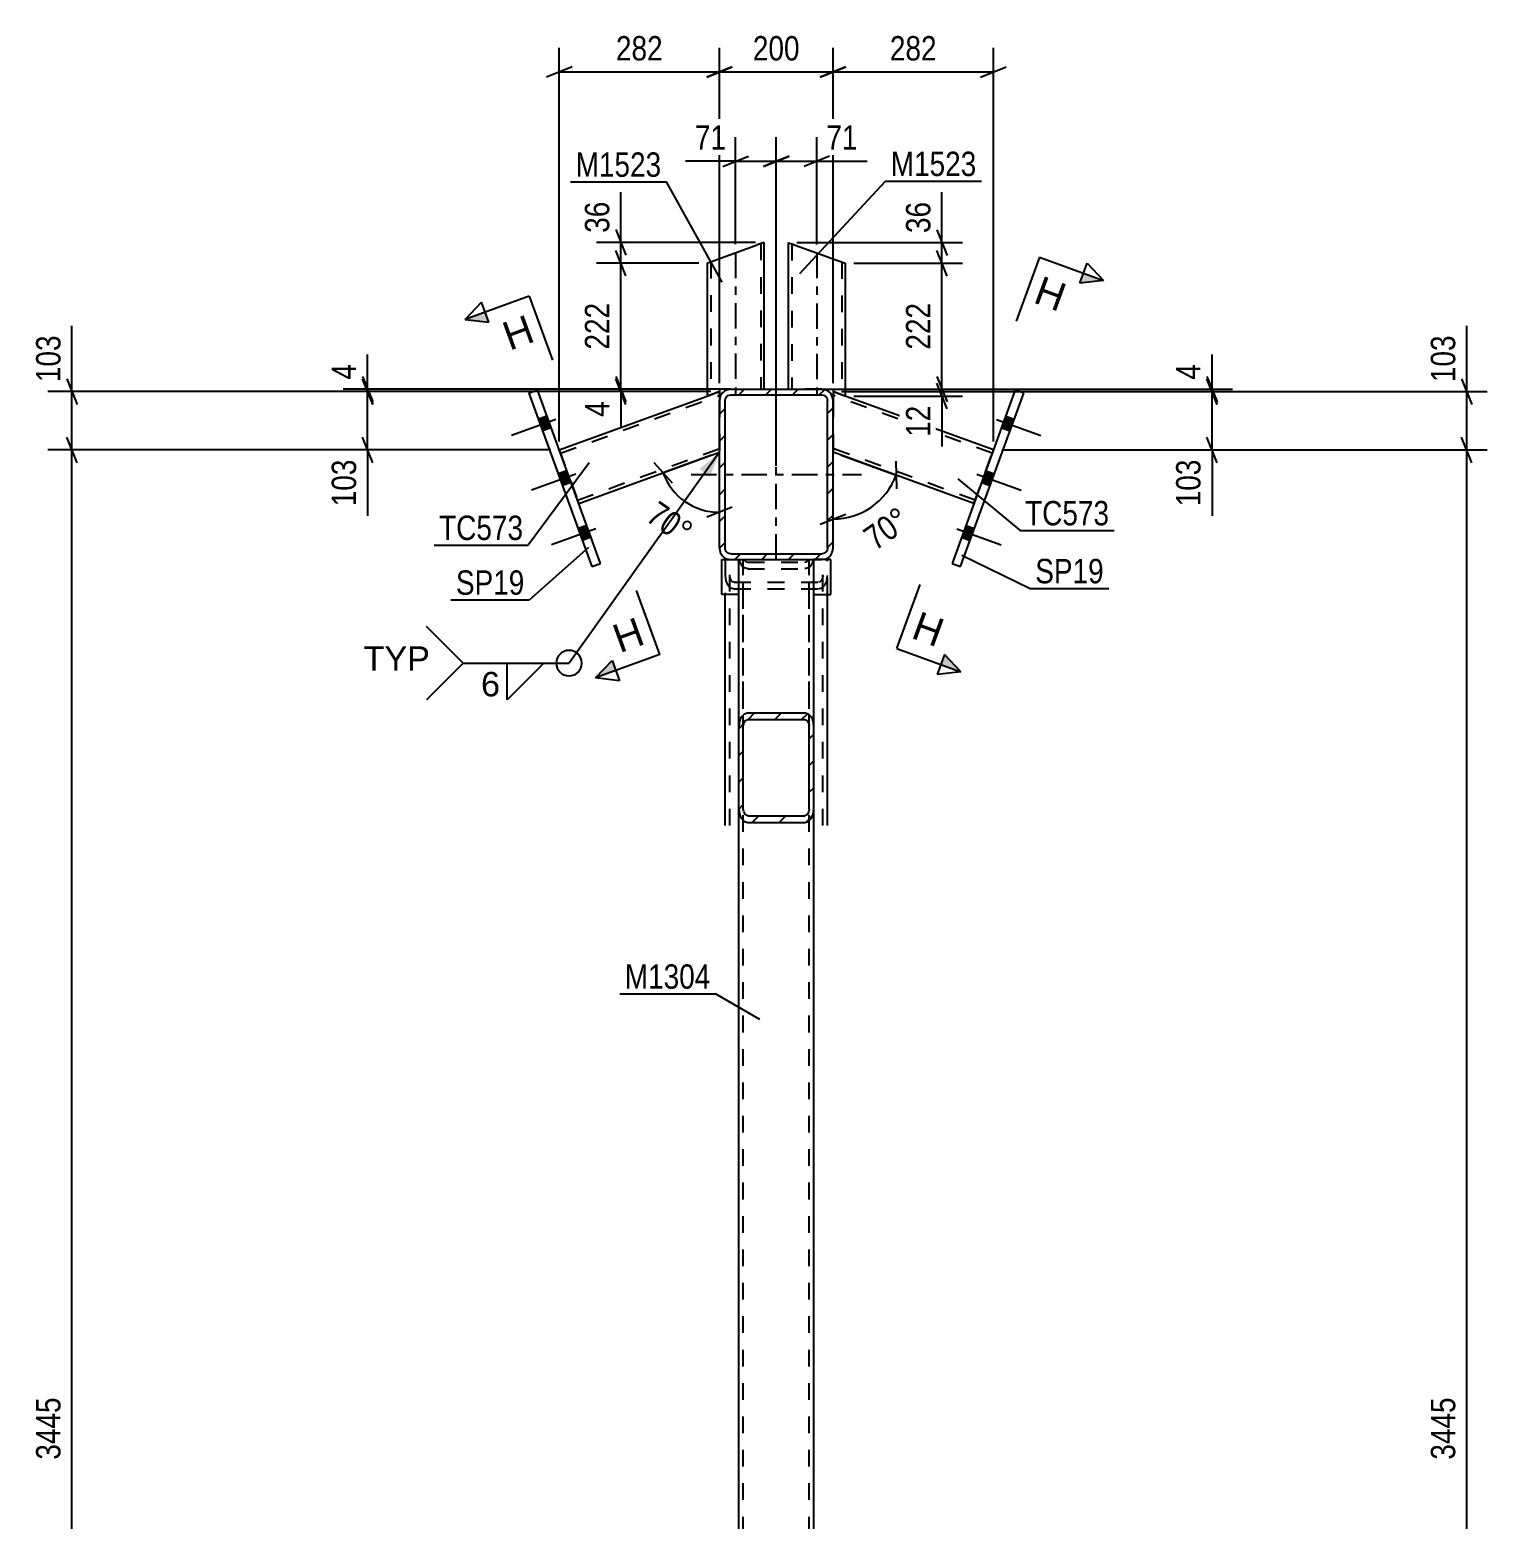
# Model space of a CAD drawing. Header units: millimetres. Extents: x -153 to 1036, y -682 to 159.
# Drawn here: x 112.8 to 283.7, y -507.3 to -332.5 of the extents above; entities that cross this region are included whole.
import ezdxf

# ---------------------------------------------------------------- set-up
doc = ezdxf.new("R2010")
doc.units = ezdxf.units.MM
doc.linetypes.add('DXK_LINE_DOT2', pattern=[3.9198, 1.9599, -1.9599])
doc.linetypes.add('DXK_LINE_DOT3', pattern=[5.9187, 2.979, -0.9799, 0.9799, -0.9799])
doc.styles.add('Arial', font='ARIAL.TTF', dxfattribs={"height": 0.2})
doc.styles.add('Arial Narrow', font='ARIALN.TTF', dxfattribs={"height": 0.2})

# ---------------------------------------------------------------- blocks, each defined once
blk = doc.blocks.new('Part-761548098-20142 - 20077')
at = {"linetype": 'Continuous'}
h = blk.add_hatch(dxfattribs=at)
h.set_pattern_fill('', scale=0.7, style=0, pattern_type=0)
h.set_pattern_definition([(45, (193.6996, -393.3285), (-1.57154, 1.57154), [])])
h.paths.add_polyline_path([(193.7, -376), (193.7, -393.33), (193.8, -393.84), (194.09, -394.27), (194.52, -394.56), (195.03, -394.66), (205.7, -394.66), (206.21, -394.56), (206.64, -394.27), (206.93, -393.84), (207.03, -393.33), (207.03, -376), (206.93, -375.48), (206.64, -375.05), (206.21, -374.76), (205.7, -374.66), (195.03, -374.66), (194.52, -374.76), (194.09, -375.05), (193.8, -375.48)])
h.paths.add_polyline_path([(194.56, -375.52), (194.78, -375.38), (195.03, -375.33), (205.7, -375.33), (205.95, -375.38), (206.17, -375.52), (206.32, -375.74), (206.37, -376), (206.37, -393.33), (206.32, -393.58), (206.17, -393.8), (205.95, -393.94), (205.7, -394), (195.03, -394), (194.78, -393.94), (194.56, -393.8), (194.42, -393.58), (194.37, -393.33), (194.37, -376), (194.42, -375.74)])
at = {"color": 2, "linetype": 'Continuous'}
for p, q in [((193.8, -375.48), (193.7, -376)), ((194.37, -376), (194.42, -375.74)), ((195.03, -374.66), (194.52, -374.76)), ((194.78, -375.38), (195.03, -375.33)), ((195.03, -374.66), (205.7, -374.66)), ((195.03, -375.33), (205.7, -375.33)), ((206.21, -374.76), (205.7, -374.66)), ((205.7, -375.33), (205.95, -375.38)), ((206.32, -375.74), (206.37, -376)), ((207.03, -376), (206.93, -375.48)), ((193.7, -393.33), (193.7, -376)), ((194.37, -393.33), (194.37, -376)), ((206.37, -393.33), (206.37, -376)), ((207.03, -393.33), (207.03, -376)), ((193.7, -393.33), (193.8, -393.84)), ((194.42, -393.58), (194.37, -393.33)), ((194.52, -394.56), (195.03, -394.66)), ((195.03, -394), (194.78, -393.94)), ((195.03, -394), (205.7, -394)), ((195.03, -394.66), (205.7, -394.66)), ((205.95, -393.94), (205.7, -394)), ((205.7, -394.66), (206.21, -394.56)), ((206.37, -393.33), (206.32, -393.58)), ((206.93, -393.84), (207.03, -393.33))]:
    blk.add_line(p, q, dxfattribs=at)
at = {"color": 7, "linetype": 'DXK_LINE_DOT3'}
for p, q in [((200.37, -394.66), (200.37, -374.66)), ((190.37, -384.66), (210.37, -384.66))]:
    blk.add_line(p, q, dxfattribs=at)
at = {"color": 2, "linetype": 'Continuous'}
for centre, radius, start, end in [((195.03, -376), 1.33, 112.5, 157.5), ((195.03, -376), 0.667, 112.5, 157.5), ((205.7, -376), 0.667, 22.5, 67.5), ((205.7, -376), 1.33, 22.5, 67.5), ((195.03, -393.33), 1.33, 202.5, 247.5), ((195.03, -393.33), 0.667, 202.5, 247.5), ((205.7, -393.33), 0.667, 292.5, 337.5), ((205.7, -393.33), 1.33, 292.5, 337.5)]:
    blk.add_arc(centre, radius, start, end, dxfattribs=at)
blk = doc.blocks.new('Part-761548098-20078 - 20077')
at = {"linetype": 'Continuous'}
h = blk.add_hatch(dxfattribs=at)
h.set_pattern_fill('', scale=0.7, style=0, pattern_type=0)
h.set_pattern_definition([(45, (195.9663, -423.9447), (-1.57154, 1.57154), [])])
h.paths.add_polyline_path([(195.97, -414.21), (195.97, -423.94), (196.05, -424.54), (196.28, -425.05), (196.62, -425.38), (197.03, -425.5), (203.7, -425.5), (204.11, -425.38), (204.45, -425.05), (204.69, -424.54), (204.77, -423.94), (204.77, -414.21), (204.69, -413.62), (204.45, -413.11), (204.11, -412.78), (203.7, -412.66), (197.03, -412.66), (196.62, -412.78), (196.28, -413.11), (196.05, -413.62)])
h.paths.add_polyline_path([(196.66, -413.66), (196.83, -413.49), (197.03, -413.43), (203.7, -413.43), (203.9, -413.49), (204.08, -413.66), (204.19, -413.92), (204.23, -414.21), (204.23, -423.94), (204.19, -424.24), (204.08, -424.5), (203.9, -424.66), (203.7, -424.72), (197.03, -424.72), (196.83, -424.66), (196.66, -424.5), (196.54, -424.24), (196.5, -423.94), (196.5, -414.21), (196.54, -413.92)])
at = {"color": 2, "linetype": 'Continuous'}
for p, q in [((195.97, -414.21), (195.97, -394.66)), ((204.77, -414.21), (204.77, -394.66)), ((196.05, -413.62), (195.97, -414.21)), ((195.97, -423.94), (195.97, -414.21)), ((196.5, -414.21), (196.54, -413.92)), ((196.5, -423.94), (196.5, -414.21)), ((197.03, -412.66), (196.62, -412.78)), ((196.83, -413.49), (197.03, -413.43)), ((197.03, -412.66), (203.7, -412.66)), ((197.03, -413.43), (203.7, -413.43)), ((204.11, -412.78), (203.7, -412.66)), ((203.7, -413.43), (203.9, -413.49)), ((204.19, -413.92), (204.23, -414.21)), ((204.23, -423.94), (204.23, -414.21)), ((204.77, -414.21), (204.69, -413.62)), ((204.77, -423.94), (204.77, -414.21)), ((195.97, -423.94), (196.05, -424.54)), ((196.54, -424.24), (196.5, -423.94)), ((197.03, -424.72), (196.83, -424.66)), ((197.03, -424.72), (203.7, -424.72)), ((203.9, -424.66), (203.7, -424.72)), ((204.23, -423.94), (204.19, -424.24)), ((204.69, -424.54), (204.77, -423.94)), ((196.62, -425.38), (197.03, -425.5)), ((197.03, -425.5), (203.7, -425.5)), ((203.7, -425.5), (204.11, -425.38))]:
    blk.add_line(p, q, dxfattribs=at)
at = {"color": 7, "linetype": 'DXK_LINE_DOT2'}
for p, q in [((195.97, -394.66), (204.77, -394.66)), ((196.05, -394.8), (196.03, -394.66)), ((196.5, -423.94), (196.5, -394.66)), ((196.61, -394.66), (196.66, -394.76)), ((196.66, -394.76), (196.83, -394.93)), ((196.83, -394.93), (197.03, -394.98)), ((197.03, -394.98), (203.7, -394.98)), ((203.7, -394.98), (203.9, -394.93)), ((203.9, -394.93), (204.08, -394.76)), ((204.08, -394.76), (204.12, -394.66)), ((204.23, -423.94), (204.23, -394.66)), ((204.7, -394.66), (204.69, -394.8)), ((197.03, -395.76), (196.62, -395.64)), ((197.03, -395.76), (203.7, -395.76)), ((204.11, -395.64), (203.7, -395.76)), ((195.97, -423.94), (195.97, -414.21)), ((204.77, -423.94), (204.77, -414.21))]:
    blk.add_line(p, q, dxfattribs=at)
for centre, start, end in [((197.43, -394.48), 193.2949, 235.5336), ((203.31, -394.48), 304.4664, 346.7051)]:
    blk.add_arc(centre, 1.42, start, end, dxfattribs=at)
at = {"color": 2, "linetype": 'Continuous'}
for centre, radius, start, end in [((197.43, -413.94), 1.42, 124.4664, 166.7051), ((197.23, -414.08), 0.709, 124.4664, 166.7051), ((203.5, -414.08), 0.709, 13.2949, 55.5336), ((203.31, -413.94), 1.42, 13.2949, 55.5336), ((197.43, -424.21), 1.42, 193.2949, 235.5336), ((197.23, -424.08), 0.709, 193.2949, 235.5336), ((203.5, -424.08), 0.709, 304.4664, 346.7051), ((203.31, -424.21), 1.42, 304.4664, 346.7051)]:
    blk.add_arc(centre, radius, start, end, dxfattribs=at)
blk = doc.blocks.new('Part-761548098-20114 - 20077')
at = {"color": 2, "linetype": 'Continuous'}
for p, q in [((171.34, -375.11), (172.34, -374.74)), ((171.34, -375.11), (178.75, -395.47)), ((179.75, -395.1), (172.34, -374.74)), ((178.75, -395.47), (179.75, -395.1))]:
    blk.add_line(p, q, dxfattribs=at)
blk = doc.blocks.new('Part-761548098-20090 - 20077')
at = {"color": 7, "linetype": 'DXK_LINE_DOT2'}
for p, q in [((194.37, -394.66), (206.37, -394.66)), ((194.37, -394.66), (194.37, -398.76)), ((194.9, -425.86), (194.9, -394.66)), ((205.83, -425.86), (205.83, -394.66)), ((206.37, -398.76), (206.37, -394.66)), ((194.37, -396.54), (194.45, -397.14)), ((194.94, -396.84), (194.9, -396.54)), ((205.83, -396.54), (205.79, -396.84)), ((206.29, -397.14), (206.37, -396.54)), ((195.02, -397.98), (195.43, -398.1)), ((195.43, -397.32), (195.23, -397.26)), ((195.43, -397.32), (205.3, -397.32)), ((195.43, -398.1), (205.3, -398.1)), ((205.5, -397.26), (205.3, -397.32)), ((205.3, -398.1), (205.71, -397.98))]:
    blk.add_line(p, q, dxfattribs=at)
at = {"color": 2, "linetype": 'Continuous'}
for p, q in [((194.37, -425.86), (194.37, -398.76)), ((206.37, -425.86), (206.37, -398.76))]:
    blk.add_line(p, q, dxfattribs=at)
at = {"color": 7, "linetype": 'DXK_LINE_DOT2'}
for centre, radius, start, end in [((195.83, -396.81), 1.42, 193.2949, 235.5336), ((195.63, -396.68), 0.709, 193.2949, 235.5336), ((205.1, -396.68), 0.709, 304.4664, 346.7051), ((204.91, -396.81), 1.42, 304.4664, 346.7051)]:
    blk.add_arc(centre, radius, start, end, dxfattribs=at)
blk = doc.blocks.new('Part-761548098-20099 - 20077')
at = {"color": 2, "linetype": 'Continuous'}
for p, q in [((174.91, -381.79), (192.27, -375.47)), ((193.7, -374.95), (193.7, -375.02)), ((193.7, -375.02), (193.7, -375.2)), ((193.7, -375.2), (193.7, -376)), ((177.19, -388.06), (193.7, -382.05))]:
    blk.add_line(p, q, dxfattribs=at)
at = {"color": 7, "linetype": 'DXK_LINE_DOT2'}
for p, q in [((175.04, -382.17), (193.7, -375.38)), ((192.27, -375.47), (193.07, -375.18)), ((193.07, -375.18), (193.7, -374.95)), ((193.7, -375.2), (193.7, -374.95)), ((193.7, -376), (193.7, -382.05)), ((174.91, -381.79), (177.19, -388.06)), ((177.05, -387.68), (193.7, -381.62))]:
    blk.add_line(p, q, dxfattribs=at)
blk = doc.blocks.new('Part-761548098-20091 - 20077')
at = {"color": 7, "linetype": 'DXK_LINE_DOT2'}
for p, q in [((195.97, -394.66), (204.77, -394.66)), ((195.97, -423.94), (195.97, -394.66)), ((196.5, -587.33), (196.5, -394.66)), ((204.23, -587.33), (204.23, -394.66)), ((204.77, -423.94), (204.77, -394.66)), ((195.97, -587.33), (195.97, -558.05)), ((204.77, -587.33), (204.77, -558.05)), ((204.77, -587.33), (195.97, -587.33))]:
    blk.add_line(p, q, dxfattribs=at)
at = {"color": 2, "linetype": 'Continuous'}
for p, q in [((195.97, -558.05), (195.97, -423.94)), ((204.77, -558.05), (204.77, -423.94))]:
    blk.add_line(p, q, dxfattribs=at)
blk = doc.blocks.new('Part-761548098-20113 - 20077')
at = {"color": 2, "linetype": 'Continuous'}
for p, q in [((228.39, -374.75), (220.98, -395.11)), ((221.98, -395.47), (229.39, -375.11)), ((229.39, -375.11), (228.39, -374.75)), ((220.98, -395.11), (221.98, -395.47))]:
    blk.add_line(p, q, dxfattribs=at)
blk = doc.blocks.new('Part-761548098-20112 - 20077')
at = {"color": 2, "linetype": 'Continuous'}
for p, q in [((207.03, -374.95), (207.03, -375.8)), ((225.83, -381.79), (208.45, -375.47)), ((207.03, -375.8), (207.03, -376)), ((223.55, -388.06), (207.03, -382.05))]:
    blk.add_line(p, q, dxfattribs=at)
at = {"color": 7, "linetype": 'DXK_LINE_DOT2'}
for p, q in [((208.45, -375.47), (207.03, -374.95)), ((207.03, -374.95), (207.03, -375.02)), ((207.03, -375.02), (207.03, -375.38)), ((225.69, -382.17), (207.03, -375.38)), ((207.03, -376), (207.03, -382.05)), ((223.68, -387.68), (207.03, -381.62)), ((223.55, -388.06), (225.83, -381.79))]:
    blk.add_line(p, q, dxfattribs=at)
blk = doc.blocks.new('Part-761548098-20203 - 20077')
at = {"color": 2, "linetype": 'Continuous'}
for p, q in [((201.79, -374.66), (201.79, -357.46)), ((201.79, -357.46), (201.85, -357.48)), ((201.85, -357.48), (202.02, -357.55)), ((202.02, -357.55), (202.59, -357.75)), ((202.59, -357.75), (208.45, -359.89)), ((208.45, -359.89), (208.45, -375.47)), ((205.7, -374.66), (207.03, -374.66)), ((207.03, -374.66), (207.03, -374.95)), ((207.03, -374.95), (208.39, -375.45)), ((208.45, -375.47), (208.39, -375.45))]:
    blk.add_line(p, q, dxfattribs=at)
at = {"color": 7, "linetype": 'DXK_LINE_DOT2'}
for p, q in [((202.02, -357.55), (202.43, -357.7)), ((202.19, -357.61), (202.19, -374.66)), ((202.19, -357.61), (202.22, -357.62)), ((202.28, -357.64), (202.59, -357.75)), ((208.05, -359.74), (208.05, -375.32)), ((205.7, -374.66), (201.79, -374.66))]:
    blk.add_line(p, q, dxfattribs=at)
at = {"color": 7, "linetype": 'DXK_LINE_DOT3'}
blk.add_line((205.12, -358.67), (205.12, -375.47), dxfattribs=at)
blk = doc.blocks.new('Part-761548098-20204 - 20077')
at = {"color": 2, "linetype": 'Continuous'}
for p, q in [((192.33, -359.84), (198.14, -357.73)), ((198.94, -357.44), (198.14, -357.73)), ((198.94, -374.66), (198.94, -357.44)), ((192.27, -359.87), (192.33, -359.84)), ((192.27, -359.87), (192.27, -375.47)), ((193.7, -374.95), (192.27, -375.47)), ((195.03, -374.66), (193.7, -374.66)), ((193.7, -374.66), (193.7, -374.95))]:
    blk.add_line(p, q, dxfattribs=at)
at = {"color": 7, "linetype": 'DXK_LINE_DOT2'}
for p, q in [((198.54, -357.58), (198.54, -374.66)), ((192.67, -359.72), (192.7, -359.71)), ((192.67, -359.72), (192.67, -375.33)), ((195.03, -374.66), (198.94, -374.66))]:
    blk.add_line(p, q, dxfattribs=at)
at = {"color": 7, "linetype": 'DXK_LINE_DOT3'}
blk.add_line((195.6, -358.65), (195.6, -375.47), dxfattribs=at)
blk = doc.blocks.new('Bolt-761548098-20208 - 20077')
at = {"linetype": 'Continuous'}
for points in [[(227.27, -377.82), (226.77, -379.19), (227.78, -379.56), (228.28, -378.18)], [(227.27, -377.82), (226.77, -379.19), (227.78, -379.56), (228.28, -378.18)], [(227.27, -377.82), (226.77, -379.19), (227.78, -379.56), (228.28, -378.18)], [(224.94, -384.24), (224.44, -385.61), (225.44, -385.98), (225.94, -384.6)], [(224.94, -384.24), (224.44, -385.61), (225.44, -385.98), (225.94, -384.6)], [(222.6, -390.66), (222.1, -392.04), (223.1, -392.4), (223.6, -391.02)], [(222.6, -390.66), (222.1, -392.04), (223.1, -392.4), (223.6, -391.02)], [(222.6, -390.66), (222.1, -392.04), (223.1, -392.4), (223.6, -391.02)]]:
    blk.add_hatch(color=1, dxfattribs=at).paths.add_polyline_path(points)
at = {"color": 1, "linetype": 'Continuous'}
for p, q in [((226.21, -378.21), (231.41, -380.1)), ((226.21, -378.21), (231.41, -380.1)), ((226.21, -378.21), (231.41, -380.1)), ((226.77, -379.19), (227.78, -379.56)), ((226.77, -379.19), (227.78, -379.56)), ((226.77, -379.19), (227.78, -379.56)), ((227.27, -377.82), (228.28, -378.18)), ((227.27, -377.82), (228.28, -378.18)), ((227.27, -377.82), (228.28, -378.18)), ((224.94, -384.24), (225.94, -384.6)), ((224.94, -384.24), (225.94, -384.6)), ((223.87, -384.63), (229.07, -386.52)), ((223.87, -384.63), (229.07, -386.52)), ((224.44, -385.61), (225.44, -385.98)), ((224.44, -385.61), (225.44, -385.98)), ((221.54, -391.05), (226.74, -392.94)), ((221.54, -391.05), (226.74, -392.94)), ((221.54, -391.05), (226.74, -392.94)), ((222.6, -390.66), (223.6, -391.02)), ((222.6, -390.66), (223.6, -391.02)), ((222.6, -390.66), (223.6, -391.02)), ((222.1, -392.04), (223.1, -392.4)), ((222.1, -392.04), (223.1, -392.4)), ((222.1, -392.04), (223.1, -392.4))]:
    blk.add_line(p, q, dxfattribs=at)
blk = doc.blocks.new('Part-761548098-20193 - 20077')
at = {"color": 2, "linetype": 'Continuous'}
for p, q in [((193.97, -398.76), (193.97, -394.66)), ((193.97, -394.66), (195.03, -394.66)), ((195.97, -398.77), (193.97, -398.76))]:
    blk.add_line(p, q, dxfattribs=at)
at = {"color": 7, "linetype": 'DXK_LINE_DOT2'}
for p in [(195.03, -394.66), (195.97, -398.77)]:
    blk.add_line(p, (195.97, -394.66), dxfattribs=at)
blk = doc.blocks.new('Part-761548098-20194 - 20077')
at = {"color": 7, "linetype": 'DXK_LINE_DOT2'}
for p in [(204.77, -398.77), (205.7, -394.66)]:
    blk.add_line(p, (204.77, -394.66), dxfattribs=at)
at = {"color": 2, "linetype": 'Continuous'}
for p, q in [((206.77, -394.66), (205.7, -394.66)), ((206.77, -398.76), (206.77, -394.66)), ((204.77, -398.77), (206.77, -398.76))]:
    blk.add_line(p, q, dxfattribs=at)
blk = doc.blocks.new('Bolt-761548098-20209 - 20077')
at = {"linetype": 'Continuous'}
for points in [[(173.96, -379.19), (173.46, -377.81), (172.46, -378.18), (172.96, -379.56)], [(173.96, -379.19), (173.46, -377.81), (172.46, -378.18), (172.96, -379.56)], [(173.96, -379.19), (173.46, -377.81), (172.46, -378.18), (172.96, -379.56)], [(176.3, -385.61), (175.8, -384.24), (174.79, -384.6), (175.29, -385.98)], [(176.3, -385.61), (175.8, -384.24), (174.79, -384.6), (175.29, -385.98)], [(178.63, -392.03), (178.13, -390.66), (177.13, -391.02), (177.63, -392.4)], [(178.63, -392.03), (178.13, -390.66), (177.13, -391.02), (177.63, -392.4)], [(178.63, -392.03), (178.13, -390.66), (177.13, -391.02), (177.63, -392.4)]]:
    blk.add_hatch(color=1, dxfattribs=at).paths.add_polyline_path(points)
at = {"color": 1, "linetype": 'Continuous'}
for p, q in [((174.52, -378.21), (169.32, -380.1)), ((174.52, -378.21), (169.32, -380.1)), ((174.52, -378.21), (169.32, -380.1)), ((173.46, -377.81), (172.46, -378.18)), ((173.46, -377.81), (172.46, -378.18)), ((173.46, -377.81), (172.46, -378.18)), ((173.96, -379.19), (172.96, -379.56)), ((173.96, -379.19), (172.96, -379.56)), ((173.96, -379.19), (172.96, -379.56)), ((175.8, -384.24), (174.79, -384.6)), ((175.8, -384.24), (174.79, -384.6)), ((176.86, -384.63), (171.66, -386.52)), ((176.86, -384.63), (171.66, -386.52)), ((176.3, -385.61), (175.29, -385.98)), ((176.3, -385.61), (175.29, -385.98)), ((179.2, -391.05), (174, -392.94)), ((179.2, -391.05), (174, -392.94)), ((179.2, -391.05), (174, -392.94)), ((178.13, -390.66), (177.13, -391.02)), ((178.13, -390.66), (177.13, -391.02)), ((178.13, -390.66), (177.13, -391.02)), ((178.63, -392.03), (177.63, -392.4)), ((178.63, -392.03), (177.63, -392.4)), ((178.63, -392.03), (177.63, -392.4))]:
    blk.add_line(p, q, dxfattribs=at)
blk = doc.blocks.new('StraightDimension-761548098-23881 - 20077')
at = {"color": 7, "linetype": 'Continuous'}
for p, q in [((250.87, -373.45), (252.07, -376.45)), ((208.03, -374.95), (253.87, -374.95)), ((251.47, -381.79), (251.47, -374.95)), ((252.07, -383.29), (250.87, -380.29)), ((226.83, -381.79), (253.87, -381.79))]:
    blk.add_line(p, q, dxfattribs=at)
at = {"color": 0}
blk.add_wipeout([(250.72, -382.32), (246.52, -382.32), (246.52, -389), (250.72, -389)], dxfattribs=at)
at = {"color": 7, "linetype": 'Continuous'}
blk.add_line((251.47, -381.79), (251.47, -389.53), dxfattribs=at)
blk.add_line((251.47, -381.79), (251.47, -389.53), dxfattribs=at)
at = {"color": 3, "style": 'Arial Narrow'}
blk.add_text('103', height=2.863, rotation=90.0002, dxfattribs=at).set_placement((250.12, -388.4))
blk = doc.blocks.new('StraightDimension-761548098-23835 - 20077')
at = {"color": 7, "linetype": 'Continuous'}
for p, q in [((280.75, -373.45), (281.95, -376.45)), ((208.03, -374.95), (283.75, -374.95)), ((281.35, -381.79), (281.35, -374.95)), ((281.95, -383.29), (280.75, -380.29)), ((226.83, -381.79), (283.75, -381.79))]:
    blk.add_line(p, q, dxfattribs=at)
at = {"color": 0}
blk.add_wipeout([(280.6, -367.74), (276.4, -367.74), (276.4, -374.43), (280.6, -374.43)], dxfattribs=at)
at = {"color": 7, "linetype": 'Continuous'}
blk.add_line((281.35, -374.95), (281.35, -367.22), dxfattribs=at)
blk.add_line((281.35, -374.95), (281.35, -367.22), dxfattribs=at)
at = {"color": 3, "style": 'Arial Narrow'}
blk.add_text('103', height=2.863, rotation=90.0002, dxfattribs=at).set_placement((280, -373.83))
blk = doc.blocks.new('StraightDimension-761548098-23759 - 20077')
at = {"color": 7, "linetype": 'Continuous'}
for p, q in [((117.16, -373.45), (118.36, -376.45)), ((192.7, -374.95), (114.91, -374.95)), ((117.76, -381.79), (117.76, -374.95)), ((118.36, -383.29), (117.16, -380.29)), ((173.91, -381.79), (114.91, -381.79))]:
    blk.add_line(p, q, dxfattribs=at)
at = {"color": 0}
blk.add_wipeout([(117.01, -367.74), (112.81, -367.74), (112.81, -374.43), (117.01, -374.43)], dxfattribs=at)
at = {"color": 7, "linetype": 'Continuous'}
blk.add_line((117.76, -374.95), (117.76, -367.22), dxfattribs=at)
blk.add_line((117.76, -374.95), (117.76, -367.22), dxfattribs=at)
at = {"color": 3, "style": 'Arial Narrow'}
blk.add_text('103', height=2.863, rotation=90.0002, dxfattribs=at).set_placement((116.41, -373.83))
blk = doc.blocks.new('StraightDimension-761548098-23760 - 20077')
at = {"color": 7, "linetype": 'Continuous'}
for p, q in [((118.36, -383.29), (117.16, -380.29)), ((173.91, -381.79), (114.91, -381.79)), ((117.76, -611.46), (117.76, -381.79)), ((117.16, -609.96), (118.36, -612.96)), ((155.9, -611.46), (114.91, -611.46))]:
    blk.add_line(p, q, dxfattribs=at)
at = {"color": 0}
blk.add_wipeout([(117.01, -492.37), (112.81, -492.37), (112.81, -500.88), (117.01, -500.88)], dxfattribs=at)
at = {"color": 3, "style": 'Arial Narrow'}
blk.add_text('3445', height=2.863, rotation=90.0002, dxfattribs=at).set_placement((116.41, -500.28))
blk = doc.blocks.new('StraightDimension-761548098-23804 - 20077')
at = {"color": 7, "linetype": 'Continuous'}
for p, q in [((151.83, -373.16), (153.03, -376.16)), ((153.03, -376.45), (151.83, -373.45)), ((192.7, -374.66), (149.58, -374.66)), ((192.7, -374.95), (149.58, -374.95)), ((152.43, -374.95), (152.43, -374.66))]:
    blk.add_line(p, q, dxfattribs=at)
at = {"color": 0}
blk.add_wipeout([(151.68, -371.11), (147.48, -371.11), (147.48, -374.14), (151.68, -374.14)], dxfattribs=at)
at = {"color": 7, "linetype": 'Continuous'}
blk.add_line((152.43, -374.66), (152.43, -370.58), dxfattribs=at)
blk.add_line((152.43, -374.66), (152.43, -370.58), dxfattribs=at)
at = {"color": 3, "style": 'Arial Narrow'}
blk.add_text('4', height=2.86, rotation=90.0002, dxfattribs=at).set_placement((151.08, -373.54))
blk = doc.blocks.new('StraightDimension-761548098-23805 - 20077')
at = {"color": 7, "linetype": 'Continuous'}
for p, q in [((151.83, -373.45), (153.03, -376.45)), ((192.7, -374.95), (149.58, -374.95)), ((152.43, -381.79), (152.43, -374.95)), ((153.03, -383.29), (151.83, -380.29)), ((173.91, -381.79), (149.58, -381.79))]:
    blk.add_line(p, q, dxfattribs=at)
at = {"color": 0}
blk.add_wipeout([(151.68, -382.32), (147.48, -382.32), (147.48, -389), (151.68, -389)], dxfattribs=at)
at = {"color": 7, "linetype": 'Continuous'}
blk.add_line((152.43, -381.79), (152.43, -389.53), dxfattribs=at)
blk.add_line((152.43, -381.79), (152.43, -389.53), dxfattribs=at)
at = {"color": 3, "style": 'Arial Narrow'}
blk.add_text('103', height=2.863, rotation=90.0002, dxfattribs=at).set_placement((151.08, -388.4))
blk = doc.blocks.new('StraightDimension-761548098-23836 - 20077')
at = {"color": 7, "linetype": 'Continuous'}
for p, q in [((281.95, -383.29), (280.75, -380.29)), ((226.83, -381.79), (283.75, -381.79)), ((281.35, -611.45), (281.35, -381.79)), ((280.75, -609.95), (281.95, -612.95)), ((244.81, -611.45), (283.75, -611.45))]:
    blk.add_line(p, q, dxfattribs=at)
at = {"color": 0}
blk.add_wipeout([(280.6, -492.37), (276.4, -492.37), (276.4, -500.88), (280.6, -500.88)], dxfattribs=at)
at = {"color": 3, "style": 'Arial Narrow'}
blk.add_text('3445', height=2.863, rotation=90.0002, dxfattribs=at).set_placement((280, -500.28))
blk = doc.blocks.new('StraightDimension-761548098-23880 - 20077')
at = {"color": 7, "linetype": 'Continuous'}
for p, q in [((250.87, -373.16), (252.07, -376.16)), ((252.07, -376.45), (250.87, -373.45)), ((208.03, -374.66), (253.87, -374.66)), ((208.03, -374.95), (253.87, -374.95)), ((251.47, -374.95), (251.47, -374.66))]:
    blk.add_line(p, q, dxfattribs=at)
at = {"color": 0}
blk.add_wipeout([(250.72, -371.11), (246.52, -371.11), (246.52, -374.14), (250.72, -374.14)], dxfattribs=at)
at = {"color": 7, "linetype": 'Continuous'}
blk.add_line((251.47, -374.66), (251.47, -370.58), dxfattribs=at)
blk.add_line((251.47, -374.66), (251.47, -370.58), dxfattribs=at)
at = {"color": 3, "style": 'Arial Narrow'}
blk.add_text('4', height=2.86, rotation=90.0002, dxfattribs=at).set_placement((250.12, -373.54))
blk = doc.blocks.new('StraightDimension-761548098-23910 - 20077')
at = {"color": 7, "linetype": 'Continuous'}
for p, q in [((207.03, -373.95), (207.03, -334.59)), ((225.83, -380.79), (225.83, -334.59)), ((208.53, -336.84), (205.53, -338.04)), ((224.33, -338.04), (227.33, -336.84)), ((207.03, -337.44), (225.83, -337.44))]:
    blk.add_line(p, q, dxfattribs=at)
at = {"color": 0}
blk.add_wipeout([(219.77, -336.69), (219.77, -332.49), (213.09, -332.49), (213.09, -336.69)], dxfattribs=at)
at = {"color": 3, "style": 'Arial Narrow'}
blk.add_text('282', height=2.863, dxfattribs=at).set_placement((213.69, -336.09))
blk = doc.blocks.new('StraightDimension-761548098-23911 - 20077')
at = {"color": 7, "linetype": 'Continuous'}
for p, q in [((193.7, -373.95), (193.7, -334.59)), ((207.03, -373.95), (207.03, -334.59)), ((195.2, -336.84), (192.2, -338.04)), ((205.53, -338.04), (208.53, -336.84)), ((193.7, -337.44), (207.03, -337.44))]:
    blk.add_line(p, q, dxfattribs=at)
at = {"color": 0}
blk.add_wipeout([(203.71, -336.69), (203.71, -332.49), (197.02, -332.49), (197.02, -336.69)], dxfattribs=at)
at = {"color": 3, "style": 'Arial Narrow'}
blk.add_text('200', height=2.863, dxfattribs=at).set_placement((197.62, -336.09))
blk = doc.blocks.new('StraightDimension-761548098-23912 - 20077')
at = {"color": 7, "linetype": 'Continuous'}
for p, q in [((174.91, -380.79), (174.91, -334.59)), ((193.7, -373.95), (193.7, -334.59)), ((176.41, -336.84), (173.41, -338.04)), ((192.2, -338.04), (195.2, -336.84)), ((174.91, -337.44), (193.7, -337.44))]:
    blk.add_line(p, q, dxfattribs=at)
at = {"color": 0}
blk.add_wipeout([(187.64, -336.69), (187.64, -332.49), (180.96, -332.49), (180.96, -336.69)], dxfattribs=at)
at = {"color": 3, "style": 'Arial Narrow'}
blk.add_text('282', height=2.863, dxfattribs=at).set_placement((181.56, -336.09))
blk = doc.blocks.new('StraightDimension-761548098-23953 - 20077')
at = {"color": 7, "linetype": 'Continuous'}
for p, q in [((200.37, -383.66), (200.37, -345.07)), ((205.12, -357.67), (205.12, -345.07)), ((198.87, -348.52), (201.87, -347.32)), ((206.62, -347.32), (203.62, -348.52)), ((200.37, -347.92), (205.12, -347.92))]:
    blk.add_line(p, q, dxfattribs=at)
at = {"color": 0}
blk.add_wipeout([(210.5, -347.17), (210.5, -342.97), (205.64, -342.97), (205.64, -347.17)], dxfattribs=at)
at = {"color": 7, "linetype": 'Continuous'}
blk.add_line((205.12, -347.92), (211.03, -347.92), dxfattribs=at)
blk.add_line((205.12, -347.92), (211.03, -347.92), dxfattribs=at)
at = {"color": 3, "style": 'Arial Narrow'}
blk.add_text('71', height=2.863, dxfattribs=at).set_placement((206.24, -346.57))
blk = doc.blocks.new('StraightDimension-761548098-23954 - 20077')
at = {"color": 7, "linetype": 'Continuous'}
for p, q in [((195.6, -357.65), (195.6, -345.07)), ((200.37, -383.66), (200.37, -345.07)), ((194.1, -348.52), (197.1, -347.32)), ((201.87, -347.32), (198.87, -348.52)), ((195.6, -347.92), (200.37, -347.92))]:
    blk.add_line(p, q, dxfattribs=at)
at = {"color": 0}
blk.add_wipeout([(195.08, -347.17), (195.08, -342.97), (190.22, -342.97), (190.22, -347.17)], dxfattribs=at)
at = {"color": 7, "linetype": 'Continuous'}
blk.add_line((195.6, -347.92), (189.7, -347.92), dxfattribs=at)
blk.add_line((195.6, -347.92), (189.7, -347.92), dxfattribs=at)
at = {"color": 3, "style": 'Arial Narrow'}
blk.add_text('71', height=2.863, dxfattribs=at).set_placement((190.82, -346.57))
blk = doc.blocks.new('StraightDimension-761548098-24075 - 20077')
at = {"color": 7, "linetype": 'Continuous'}
for p, q in [((181.53, -355.94), (182.73, -358.94)), ((197.94, -357.44), (179.28, -357.44)), ((182.13, -359.87), (182.13, -357.44)), ((191.27, -359.87), (179.28, -359.87)), ((182.73, -361.37), (181.53, -358.37))]:
    blk.add_line(p, q, dxfattribs=at)
at = {"color": 0}
blk.add_wipeout([(181.38, -352.06), (177.18, -352.06), (177.18, -356.91), (181.38, -356.91)], dxfattribs=at)
at = {"color": 7, "linetype": 'Continuous'}
blk.add_line((182.13, -357.44), (182.13, -351.53), dxfattribs=at)
blk.add_line((182.13, -357.44), (182.13, -351.53), dxfattribs=at)
at = {"color": 3, "style": 'Arial Narrow'}
blk.add_text('36', height=2.863, rotation=90.0002, dxfattribs=at).set_placement((180.78, -356.31))
blk = doc.blocks.new('StraightDimension-761548098-24076 - 20077')
at = {"color": 7, "linetype": 'Continuous'}
for p, q in [((191.27, -359.87), (179.28, -359.87)), ((182.73, -361.37), (181.53, -358.37)), ((182.13, -374.66), (182.13, -359.87)), ((181.53, -373.16), (182.73, -376.16)), ((194.03, -374.66), (179.28, -374.66))]:
    blk.add_line(p, q, dxfattribs=at)
at = {"color": 0}
blk.add_wipeout([(181.38, -363.92), (177.18, -363.92), (177.18, -370.61), (181.38, -370.61)], dxfattribs=at)
at = {"color": 3, "style": 'Arial Narrow'}
blk.add_text('222', height=2.863, rotation=90.0002, dxfattribs=at).set_placement((180.78, -370.01))
blk = doc.blocks.new('StraightDimension-761548098-24077 - 20077')
at = {"color": 7, "linetype": 'Continuous'}
for p, q in [((181.53, -373.16), (182.73, -376.16)), ((182.73, -376.45), (181.53, -373.45)), ((194.03, -374.66), (179.28, -374.66)), ((192.7, -374.95), (179.28, -374.95)), ((182.13, -374.95), (182.13, -374.66))]:
    blk.add_line(p, q, dxfattribs=at)
at = {"color": 0}
blk.add_wipeout([(181.38, -375.48), (177.18, -375.48), (177.18, -378.51), (181.38, -378.51)], dxfattribs=at)
at = {"color": 7, "linetype": 'Continuous'}
blk.add_line((182.13, -374.95), (182.13, -379.03), dxfattribs=at)
blk.add_line((182.13, -374.95), (182.13, -379.03), dxfattribs=at)
at = {"color": 3, "style": 'Arial Narrow'}
blk.add_text('4', height=2.86, rotation=90.0002, dxfattribs=at).set_placement((180.78, -377.91))
blk = doc.blocks.new('StraightDimension-761548098-24129 - 20077')
at = {"color": 7, "linetype": 'Continuous'}
for p, q in [((219.19, -355.96), (220.39, -358.96)), ((202.79, -357.46), (222.19, -357.46)), ((219.79, -359.89), (219.79, -357.46)), ((209.45, -359.89), (222.19, -359.89)), ((220.39, -361.39), (219.19, -358.39))]:
    blk.add_line(p, q, dxfattribs=at)
at = {"color": 0}
blk.add_wipeout([(219.04, -352.08), (214.84, -352.08), (214.84, -356.94), (219.04, -356.94)], dxfattribs=at)
at = {"color": 7, "linetype": 'Continuous'}
blk.add_line((219.79, -357.46), (219.79, -351.55), dxfattribs=at)
blk.add_line((219.79, -357.46), (219.79, -351.55), dxfattribs=at)
at = {"color": 3, "style": 'Arial Narrow'}
blk.add_text('36', height=2.863, rotation=90.0002, dxfattribs=at).set_placement((218.44, -356.34))
blk = doc.blocks.new('StraightDimension-761548098-24130 - 20077')
at = {"color": 7, "linetype": 'Continuous'}
for p, q in [((209.45, -359.89), (222.19, -359.89)), ((220.39, -361.39), (219.19, -358.39)), ((219.79, -374.66), (219.79, -359.89)), ((219.19, -373.16), (220.39, -376.16)), ((206.7, -374.66), (222.19, -374.66))]:
    blk.add_line(p, q, dxfattribs=at)
at = {"color": 0}
blk.add_wipeout([(219.04, -363.93), (214.84, -363.93), (214.84, -370.62), (219.04, -370.62)], dxfattribs=at)
at = {"color": 3, "style": 'Arial Narrow'}
blk.add_text('222', height=2.863, rotation=90.0002, dxfattribs=at).set_placement((218.44, -370.02))
blk = doc.blocks.new('StraightDimension-761548098-24131 - 20077')
at = {"color": 7, "linetype": 'Continuous'}
for p, q in [((219.19, -373.16), (220.39, -376.16)), ((220.39, -376.97), (219.19, -373.97)), ((206.7, -374.66), (222.19, -374.66)), ((209.45, -375.47), (222.19, -375.47)), ((219.79, -375.47), (219.79, -374.66))]:
    blk.add_line(p, q, dxfattribs=at)
at = {"color": 0}
blk.add_wipeout([(219.04, -375.99), (214.84, -375.99), (214.84, -380.85), (219.04, -380.85)], dxfattribs=at)
at = {"color": 7, "linetype": 'Continuous'}
blk.add_line((219.79, -375.47), (219.79, -381.38), dxfattribs=at)
blk.add_line((219.79, -375.47), (219.79, -381.38), dxfattribs=at)
at = {"color": 3, "style": 'Arial Narrow'}
blk.add_text('12', height=2.863, rotation=90.0002, dxfattribs=at).set_placement((218.44, -380.25))
blk = doc.blocks.new('AngleDimension-761548098-24240 - 20077')
at = {"color": 7, "linetype": 'Continuous'}
for p, q in [((187.07, -384.46), (193.7, -382.05)), ((192.76, -382.39), (187.07, -384.46)), ((193.7, -389.1), (193.7, -382.05)), ((185.99, -383.26), (188.15, -385.66)), ((195.2, -388.5), (192.2, -389.7))]:
    blk.add_line(p, q, dxfattribs=at)
blk.add_arc((193.7, -382.05), 7.06, 200, 270, dxfattribs=at)
at = {"color": 0}
blk.add_wipeout([(189.37, -393.86), (191.78, -390.42), (186.49, -386.71), (184.08, -390.15)], dxfattribs=at)
at = {"color": 3, "style": 'Arial Narrow'}
blk.add_text('70°', height=2.863, rotation=-35.002, dxfattribs=at).set_placement((184.92, -390))
blk = doc.blocks.new('AngleDimension-761548098-24244 - 20077')
at = {"color": 7, "linetype": 'Continuous'}
for p, q in [((214.42, -384.74), (207.03, -382.05)), ((207.03, -389.91), (207.03, -382.05)), ((207.97, -382.39), (214.42, -384.74)), ((214.37, -383.12), (214.47, -386.35)), ((205.53, -390.51), (208.53, -389.31))]:
    blk.add_line(p, q, dxfattribs=at)
blk.add_arc((207.03, -382.05), 7.86, 270, 340, dxfattribs=at)
at = {"color": 0}
blk.add_wipeout([(217.11, -390.81), (214.7, -387.37), (209.41, -391.08), (211.82, -394.52)], dxfattribs=at)
at = {"color": 3, "style": 'Arial Narrow'}
blk.add_text('70°', height=2.863, rotation=35.002, dxfattribs=at).set_placement((211.97, -393.68))
blk = doc.blocks.new('Mark-761548098-24433 - 20077')
at = {"color": 0}
blk.add_wipeout([(238.77, -397.44), (238.77, -394.44), (230.74, -394.44), (230.74, -397.44)], dxfattribs=at)
blk.add_wipeout([(238.77, -397.44), (238.77, -394.44), (230.74, -394.44), (230.74, -397.44)], dxfattribs=at)
at = {"color": 30, "linetype": 'Continuous'}
for p, q in [((222.12, -394.14), (230.14, -398.04)), ((230.14, -398.04), (239.37, -398.04))]:
    blk.add_line(p, q, dxfattribs=at)
at = {"color": 3, "style": 'Arial Narrow'}
blk.add_text('SP19', height=2.863, dxfattribs=at).set_placement((230.74, -397.44))
blk = doc.blocks.new('Mark-761548098-22025 - 20077')
at = {"color": 0}
blk.add_wipeout([(192.65, -445.02), (192.65, -442.02), (182.6, -442.02), (182.6, -445.02)], dxfattribs=at)
blk.add_wipeout([(192.65, -445.02), (192.65, -442.02), (182.6, -442.02), (182.6, -445.02)], dxfattribs=at)
at = {"color": 30, "linetype": 'Continuous'}
for p in [(182, -445.62), (198.44, -448.62)]:
    blk.add_line(p, (193.25, -445.62), dxfattribs=at)
at = {"color": 3, "style": 'Arial Narrow'}
blk.add_text('M1304', height=2.863, dxfattribs=at).set_placement((182.6, -445.02))
blk = doc.blocks.new('SectionMark-761548098-26129 - 20077')
at = {"linetype": 'Continuous'}
blk.add_hatch(color=6, dxfattribs=at).paths.add_polyline_path([(166.21, -365.61), (166.64, -366.79), (163.86, -366.47)])
at = {"color": 6, "linetype": 'Continuous'}
for p, q in [((163.86, -366.47), (165.79, -364.44)), ((166.64, -366.79), (165.79, -364.44)), ((163.86, -366.47), (166.64, -366.79)), ((181.96, -408.87), (179.18, -408.55))]:
    blk.add_line(p, q, dxfattribs=at)
at = {"color": 0, "linetype": 'Continuous'}
for points in [[(172.24, -369.01), (171.04, -365.72), (167.87, -366.87), (169.07, -370.16)], [(185.16, -404.51), (183.96, -401.22), (180.8, -402.37), (181.99, -405.66)]]:
    blk.add_wipeout(points, dxfattribs=at)
at = {"linetype": 'Continuous'}
blk.add_hatch(color=6, dxfattribs=at).paths.add_polyline_path([(181.1, -406.52), (181.53, -407.69), (179.18, -408.55)])
at = {"color": 6, "linetype": 'Continuous'}
for p, q in [((171.38, -363.73), (163.86, -366.47)), ((171.38, -363.73), (174.12, -371.25)), ((186.7, -405.81), (183.96, -398.3)), ((186.7, -405.81), (179.18, -408.55)), ((179.18, -408.55), (181.1, -406.52)), ((181.1, -406.52), (181.96, -408.87))]:
    blk.add_line(p, q, dxfattribs=at)
at = {"color": 3, "linetype": 'Continuous', "style": 'Arial'}
for p in [(169.07, -370.16), (181.99, -405.66)]:
    blk.add_text('H', height=3.34, rotation=20.002, dxfattribs=at).set_placement(p)
blk = doc.blocks.new('Mark-761548098-24419 - 20077')
at = {"color": 0}
blk.add_wipeout([(186.88, -349.74), (186.88, -346.74), (176.83, -346.74), (176.83, -349.74)], dxfattribs=at)
blk.add_wipeout([(186.88, -349.74), (186.88, -346.74), (176.83, -346.74), (176.83, -349.74)], dxfattribs=at)
at = {"color": 30, "linetype": 'Continuous'}
for p in [(176.23, -350.34), (194.01, -362.12)]:
    blk.add_line(p, (187.48, -350.34), dxfattribs=at)
at = {"color": 3, "style": 'Arial Narrow'}
blk.add_text('M1523', height=2.863, dxfattribs=at).set_placement((176.83, -349.74))
blk = doc.blocks.new('Mark-761548098-24457 - 20077')
at = {"color": 0}
blk.add_wipeout([(170.83, -398.79), (170.83, -395.79), (162.79, -395.79), (162.79, -398.79)], dxfattribs=at)
blk.add_wipeout([(170.83, -398.79), (170.83, -395.79), (162.79, -395.79), (162.79, -398.79)], dxfattribs=at)
at = {"color": 30, "linetype": 'Continuous'}
for p in [(178.34, -393.23), (162.19, -399.39)]:
    blk.add_line(p, (171.43, -399.39), dxfattribs=at)
at = {"color": 3, "style": 'Arial Narrow'}
blk.add_text('SP19', height=2.863, dxfattribs=at).set_placement((162.79, -398.79))
blk = doc.blocks.new('WeldMark-761548098-24393 - 20077')
at = {"linetype": 'Continuous'}
blk.add_hatch(color=30, dxfattribs=at).paths.add_polyline_path([(191.35, -384.05), (193.7, -382.05), (192.57, -384.93)])
at = {"color": 30, "linetype": 'Continuous'}
blk.add_line((193.7, -382.05), (176.06, -406.81), dxfattribs=at)
at = {"color": 3, "linetype": 'Continuous'}
for q in [(159.35, -402.53), (159.35, -411.1)]:
    blk.add_line((163.63, -406.81), q, dxfattribs=at)
for start, end in [(90, 270), (270, 90)]:
    blk.add_arc((176.06, -406.81), 1.5, start, end, dxfattribs=at)
at = {"color": 0}
blk.add_wipeout([(168.16, -410.91), (168.16, -407.51), (165.53, -407.51), (165.53, -410.91)], dxfattribs=at)
at = {"color": 30, "linetype": 'Continuous'}
blk.add_line((163.63, -406.81), (176.06, -406.81), dxfattribs=at)
at = {"color": 3, "linetype": 'Continuous'}
for p, q in [((168.81, -406.81), (173.1, -406.81)), ((173.1, -406.81), (168.81, -411.1)), ((168.81, -411.1), (168.81, -406.81))]:
    blk.add_line(p, q, dxfattribs=at)
at = {"color": 3, "style": 'Arial'}
blk.add_text('6', height=2.87, dxfattribs=at).set_placement((165.73, -410.71))
at = {"color": 0, "linetype": 'Continuous'}
blk.add_wipeout([(159.73, -407.71), (159.73, -404.71), (151.96, -404.71), (151.96, -407.71)], dxfattribs=at)
blk.add_wipeout([(159.73, -407.71), (159.73, -404.71), (151.96, -404.71), (151.96, -407.71)], dxfattribs=at)
at = {"color": 3, "linetype": 'Continuous', "style": 'Arial'}
blk.add_text('TYP', height=2.865, dxfattribs=at).set_placement((151.96, -407.71))
blk = doc.blocks.new('Mark-761548098-24416 - 20077')
at = {"color": 0}
blk.add_wipeout([(223.84, -349.65), (223.84, -346.65), (213.79, -346.65), (213.79, -349.65)], dxfattribs=at)
blk.add_wipeout([(223.84, -349.65), (223.84, -346.65), (213.79, -346.65), (213.79, -349.65)], dxfattribs=at)
at = {"color": 30, "linetype": 'Continuous'}
for p, q in [((203.14, -361.08), (213.19, -350.25)), ((213.19, -350.25), (224.44, -350.25))]:
    blk.add_line(p, q, dxfattribs=at)
at = {"color": 3, "style": 'Arial Narrow'}
blk.add_text('M1523', height=2.863, dxfattribs=at).set_placement((213.79, -349.65))
blk = doc.blocks.new('Mark-761548098-24430 - 20077')
at = {"color": 0}
blk.add_wipeout([(239.41, -390.64), (239.41, -387.64), (229.55, -387.64), (229.55, -390.64)], dxfattribs=at)
blk.add_wipeout([(239.41, -390.64), (239.41, -387.64), (229.55, -387.64), (229.55, -390.64)], dxfattribs=at)
at = {"color": 30, "linetype": 'Continuous'}
for p, q in [((221.67, -385.17), (228.95, -391.24)), ((228.95, -391.24), (240.01, -391.24))]:
    blk.add_line(p, q, dxfattribs=at)
at = {"color": 3, "style": 'Arial Narrow'}
blk.add_text('TC573', height=2.863, dxfattribs=at).set_placement((229.55, -390.64))
blk = doc.blocks.new('Mark-761548098-24454 - 20077')
at = {"color": 0}
blk.add_wipeout([(170.68, -392.36), (170.68, -389.36), (160.82, -389.36), (160.82, -392.36)], dxfattribs=at)
blk.add_wipeout([(170.68, -392.36), (170.68, -389.36), (160.82, -389.36), (160.82, -392.36)], dxfattribs=at)
at = {"color": 30, "linetype": 'Continuous'}
for p in [(178.42, -383.3), (160.22, -392.96)]:
    blk.add_line(p, (171.28, -392.96), dxfattribs=at)
at = {"color": 3, "style": 'Arial Narrow'}
blk.add_text('TC573', height=2.863, dxfattribs=at).set_placement((160.82, -392.36))
blk = doc.blocks.new('SectionMark-761548098-26140 - 20077')
at = {"linetype": 'Continuous'}
blk.add_hatch(color=6, dxfattribs=at).paths.add_polyline_path([(235.97, -362.23), (236.39, -361.05), (238.74, -361.91)])
at = {"color": 6, "linetype": 'Continuous'}
for p, q in [((235.97, -362.23), (236.82, -359.88)), ((236.82, -359.88), (238.74, -361.91)), ((238.74, -361.91), (235.97, -362.23)), ((222.02, -407.84), (219.25, -408.16))]:
    blk.add_line(p, q, dxfattribs=at)
at = {"color": 0, "linetype": 'Continuous'}
for points in [[(233.54, -365.6), (234.73, -362.31), (231.57, -361.16), (230.37, -364.45)], [(219.21, -404.96), (220.41, -401.67), (217.24, -400.52), (216.04, -403.81)]]:
    blk.add_wipeout(points, dxfattribs=at)
at = {"linetype": 'Continuous'}
blk.add_hatch(color=6, dxfattribs=at).paths.add_polyline_path([(219.67, -406.99), (220.1, -405.81), (222.02, -407.84)])
at = {"color": 6, "linetype": 'Continuous'}
for p, q in [((231.22, -359.17), (228.49, -366.69)), ((231.22, -359.17), (238.74, -361.91)), ((214.5, -405.11), (217.24, -397.59)), ((214.5, -405.11), (222.02, -407.84)), ((220.1, -405.81), (219.25, -408.16)), ((222.02, -407.84), (220.1, -405.81))]:
    blk.add_line(p, q, dxfattribs=at)
at = {"color": 3, "linetype": 'Continuous', "style": 'Arial'}
for p in [(230.37, -364.45), (216.04, -403.81)]:
    blk.add_text('H', height=3.34, rotation=-20.002, dxfattribs=at).set_placement(p)

msp = doc.modelspace()

# ---------------------------------------------------------------- block references
for name in ['Part-761548098-20204 - 20077', 'Part-761548098-20203 - 20077', 'Part-761548098-20114 - 20077', 'Part-761548098-20099 - 20077', 'Part-761548098-20142 - 20077', 'Part-761548098-20112 - 20077', 'Part-761548098-20113 - 20077', 'Bolt-761548098-20209 - 20077', 'Bolt-761548098-20208 - 20077', 'Part-761548098-20193 - 20077', 'Part-761548098-20090 - 20077', 'Part-761548098-20078 - 20077', 'Part-761548098-20091 - 20077', 'Part-761548098-20194 - 20077']:
    msp.add_blockref(name, (0, 0))

# ---------------------------------------------------------------- next in the draw order: block references
for name in ['StraightDimension-761548098-23759 - 20077', 'StraightDimension-761548098-23881 - 20077', 'Mark-761548098-22025 - 20077']:
    msp.add_blockref(name, (0, 0))

# ---------------------------------------------------------------- next in the draw order: block references
for name in ['StraightDimension-761548098-23835 - 20077', 'StraightDimension-761548098-23804 - 20077', 'StraightDimension-761548098-23760 - 20077']:
    msp.add_blockref(name, (0, 0))

# ---------------------------------------------------------------- next in the draw order: block references
for name in ['StraightDimension-761548098-23880 - 20077', 'StraightDimension-761548098-23805 - 20077', 'StraightDimension-761548098-23836 - 20077']:
    msp.add_blockref(name, (0, 0))

# ---------------------------------------------------------------- next in the draw order: block references
for name in ['StraightDimension-761548098-23910 - 20077', 'Mark-761548098-24430 - 20077', 'Mark-761548098-24433 - 20077']:
    msp.add_blockref(name, (0, 0))

# ---------------------------------------------------------------- next in the draw order: block references
msp.add_blockref('StraightDimension-761548098-23911 - 20077', (0, 0))

# ---------------------------------------------------------------- next in the draw order: block references
for name in ['StraightDimension-761548098-23912 - 20077', 'StraightDimension-761548098-23953 - 20077']:
    msp.add_blockref(name, (0, 0))

# ---------------------------------------------------------------- next in the draw order: block references
for name in ['StraightDimension-761548098-23954 - 20077', 'StraightDimension-761548098-24129 - 20077']:
    msp.add_blockref(name, (0, 0))

# ---------------------------------------------------------------- next in the draw order: block references
for name in ['StraightDimension-761548098-24075 - 20077', 'StraightDimension-761548098-24130 - 20077', 'AngleDimension-761548098-24240 - 20077']:
    msp.add_blockref(name, (0, 0))

# ---------------------------------------------------------------- next in the draw order: block references
for name in ['Mark-761548098-24416 - 20077', 'StraightDimension-761548098-24076 - 20077', 'StraightDimension-761548098-24131 - 20077']:
    msp.add_blockref(name, (0, 0))

# ---------------------------------------------------------------- next in the draw order: block references
for name in ['Mark-761548098-24419 - 20077', 'StraightDimension-761548098-24077 - 20077', 'AngleDimension-761548098-24244 - 20077']:
    msp.add_blockref(name, (0, 0))

# ---------------------------------------------------------------- next in the draw order: block references
for name in ['SectionMark-761548098-26140 - 20077', 'SectionMark-761548098-26129 - 20077']:
    msp.add_blockref(name, (0, 0))

# ---------------------------------------------------------------- next in the draw order: block references
msp.add_blockref('Mark-761548098-24457 - 20077', (0, 0))

# ---------------------------------------------------------------- next in the draw order: block references
msp.add_blockref('WeldMark-761548098-24393 - 20077', (0, 0))

# ---------------------------------------------------------------- next in the draw order: block references
msp.add_blockref('Mark-761548098-24454 - 20077', (0, 0))

doc.saveas('drawing.dxf')
